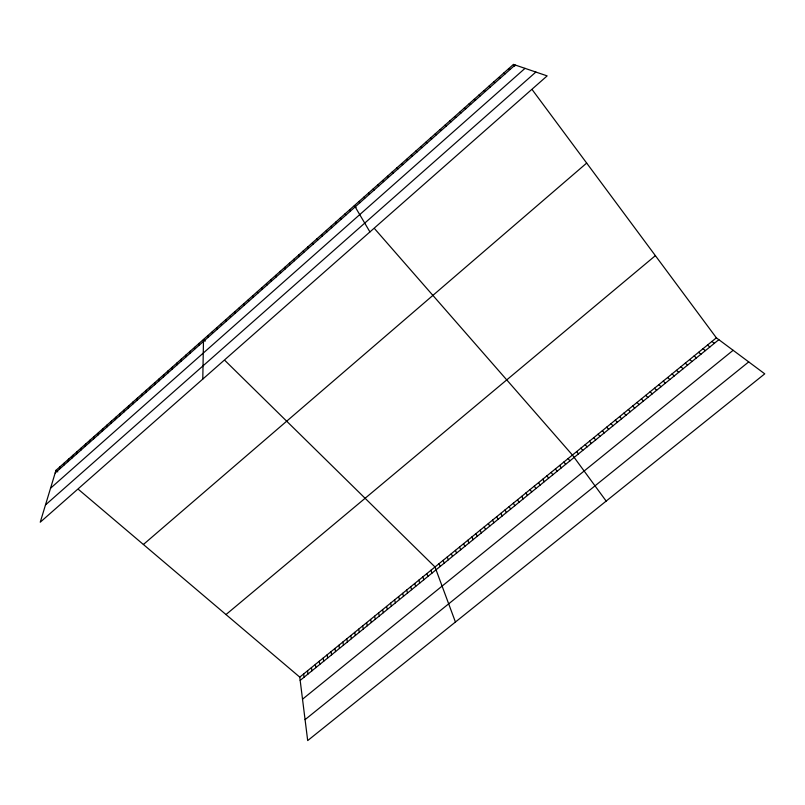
<?xml version="1.0" encoding="UTF-8"?>
<svg xmlns="http://www.w3.org/2000/svg" width="805" height="805" viewBox="0 0 805 805"><rect width="100%" height="100%" fill="white"/><g stroke="black" fill="none" stroke-linecap="round" stroke-linejoin="round"><path stroke-width="1.21" d="M207.952 337.466L207.962 335.474M202.79 379.075L203.504 339.428L205.235 341.139M198.996 345.415L199.056 343.383M194.528 349.37L194.609 347.327M190.061 353.335L190.171 351.262M185.613 357.279L185.744 355.196M181.165 361.224L181.316 359.121M176.728 365.158L176.899 363.035M172.29 369.093L172.491 366.949M167.863 373.017L168.084 370.853M163.445 376.941L163.697 374.758M159.038 380.856L159.299 378.652M154.63 384.76L154.922 382.536M150.233 388.664L150.545 386.42M145.836 392.558L146.178 390.294M141.459 396.442L141.811 394.168M137.081 400.327L137.464 398.032M132.704 404.201L133.107 401.886M128.337 408.075L128.77 405.74M123.98 411.939L124.433 409.594M119.633 415.803L120.106 413.428M115.286 419.657L115.779 417.262M110.949 423.5L111.472 421.096M106.622 427.344L107.156 424.919M102.295 431.178L102.859 428.733M97.979 435.002L98.562 432.547M93.672 438.826L94.276 436.35M89.365 442.649L89.989 440.154M85.068 446.453L85.712 443.947M80.772 450.267L81.446 447.731M76.485 454.06L77.179 451.514M72.209 457.854L72.923 455.288M67.942 461.647L68.677 459.061M63.676 465.431L64.43 462.825M59.419 469.204L60.194 466.588M55.968 470.341L40.25 522.193L547.148 75.891L513.459 64.42L55.968 470.341L57.789 471.891M55.163 472.978L515.15 64.994M50.544 488.233L525.021 68.355M45.483 504.936L535.878 72.047M143.391 544.492L586.674 163.083M225.994 614.557L655.381 255.658M299.762 677.126L716.37 337.828L764.75 373.842L307.691 740.58L299.762 677.126L78.548 489.49M300.174 680.386L718.835 339.67M302.519 699.193L733.124 350.306M305.075 719.63L748.71 361.908M508.508 68.807L510.179 69.411M503.568 73.185L505.208 73.819M498.637 77.562L500.247 78.216M493.717 81.929L495.296 82.603M488.796 86.296L490.356 86.99M483.896 90.643L485.425 91.368M478.995 94.99L480.494 95.735M474.105 99.337L475.574 100.102M469.224 103.664L470.663 104.459M464.344 107.991L465.763 108.806M459.484 112.308L460.863 113.143M454.624 116.614L455.982 117.48M449.774 120.921L451.102 121.807M444.924 125.218L446.232 126.133M440.094 129.514L441.361 130.44M711.902 341.471L714.357 343.322M435.264 133.791L436.511 134.747M707.454 345.093L709.879 346.965M702.996 348.716L705.401 350.608M698.559 352.338L700.934 354.24M430.444 138.068L431.661 139.044M694.121 355.951L696.476 357.873M689.694 359.553L692.028 361.495M425.634 142.334L426.821 143.34M685.266 363.156L687.581 365.118M680.849 366.758L683.133 368.73M676.442 370.35L678.706 372.333M420.834 146.601L421.991 147.627M672.034 373.933L674.278 375.935M667.637 377.515L669.851 379.537M416.034 150.857L417.171 151.904M663.24 381.097L665.443 383.13M658.862 384.669L661.026 386.722M654.475 388.231L656.628 390.304M411.244 155.103L412.351 156.17M650.108 391.794L652.231 393.876M225.008 360.57L435.002 566.982L455.429 622.044M645.741 395.356L647.844 397.449M406.465 159.35L407.541 160.437M641.374 398.908L643.457 401.021M637.027 402.45L639.079 404.583M632.67 405.992L634.712 408.135M401.695 163.586L402.742 164.693M628.333 409.534L630.345 411.687M623.996 413.066L625.988 415.239M396.925 167.812L397.952 168.949M619.669 416.588L621.631 418.781M615.342 420.109L617.284 422.313M356.021 207.438L354.381 205.557L369.928 231.921M374.697 228.801L572.436 455.056L606.175 501.082M611.025 423.631L612.947 425.845M392.166 172.029L393.172 173.186M606.708 427.143L608.61 429.377M602.402 430.645L604.283 432.899M387.416 176.245L388.392 177.422M598.105 434.147L599.967 436.411M593.808 437.648L595.65 439.922M589.522 441.14L591.333 443.434M382.677 180.451L383.623 181.658M585.245 444.622L587.036 446.936M580.969 448.103L582.74 450.438M377.948 184.657L378.863 185.875M576.692 451.585L578.443 453.929M513.459 64.42L514.727 66.141M532.417 89.969L716.37 337.828M568.169 458.528L569.88 460.893M373.218 188.853L374.114 190.091M563.923 461.99L565.603 464.374M559.676 465.441L561.337 467.846M368.499 193.039L369.364 194.307M555.44 468.902L557.08 471.317M551.204 472.344L552.824 474.779M546.977 475.785L548.577 478.24M363.79 197.215L364.625 198.503M542.751 479.227L544.331 481.692M538.535 482.658L540.095 485.133M359.08 201.391L359.895 202.699M534.329 486.089L535.858 488.585M530.123 489.521L531.632 492.016M525.917 492.932L527.416 495.457M521.731 496.353L523.2 498.879M517.545 499.764L518.994 502.31M349.692 209.723L350.457 211.071M513.359 503.165L514.787 505.731M509.183 506.566L510.591 509.142M505.017 509.957L506.405 512.554M345.013 213.868L345.748 215.247M500.851 513.359L502.219 515.955M496.695 516.74L498.043 519.356M340.344 218.024L341.048 219.413M492.539 520.121L493.868 522.757M488.394 523.502L489.702 526.148M484.248 526.873L485.546 529.529M335.675 222.16L336.359 223.579M480.122 530.243L481.39 532.91M475.986 533.604L477.234 536.291M331.016 226.296L331.67 227.735M471.861 536.965L473.088 539.662M467.745 540.316L468.953 543.033M463.63 543.667L464.817 546.394M326.357 230.421L326.991 231.88M459.524 547.008L460.691 549.755M455.429 550.348L456.576 553.105M321.718 234.547L322.322 236.026M451.333 553.689L452.46 556.456M447.238 557.02L448.345 559.797M443.153 560.34L444.239 563.138M317.079 238.662L317.663 240.162M439.077 563.661L440.144 566.479M312.451 242.768L313.004 244.287M430.937 570.292L431.963 573.13M426.871 573.603L427.888 576.45M422.816 576.903L423.802 579.771M307.832 246.863L308.355 248.413M418.771 580.204L419.737 583.082M414.726 583.504L415.672 586.392M303.213 250.959L303.716 252.529M410.681 586.785L411.617 589.693M406.646 590.075L407.561 592.993M402.621 593.355L403.506 596.294M298.605 255.054L299.078 256.634M398.596 596.636L399.471 599.574M394.581 599.906L395.426 602.865M294.006 259.13L294.459 260.74M390.566 603.176L391.401 606.145M386.561 606.437L387.376 609.425M382.556 609.697L383.351 612.696M289.408 263.205L289.84 264.835M378.561 612.947L379.336 615.966M374.567 616.197L375.331 619.226M284.829 267.28L285.232 268.93M370.582 619.448L371.326 622.486M366.607 622.688L367.322 625.737M362.632 625.928L363.337 628.987M280.251 271.335L280.623 273.006M358.658 629.158L359.342 632.237M354.693 632.388L355.357 635.477M275.672 275.391L276.024 277.091M350.739 635.608L351.382 638.707M346.784 638.828L347.418 641.937M342.839 642.048L343.443 645.167M271.114 279.446L271.436 281.156M338.895 645.258L339.489 648.397M334.961 648.458L335.534 651.607M331.026 651.658L331.579 654.827M266.556 283.491L266.858 285.222M327.102 654.857L327.635 658.037M323.177 658.057L323.701 661.247M262.007 287.526L262.279 289.277M319.263 661.247L319.766 664.447M315.349 664.427L315.832 667.637M311.444 667.607L311.907 670.837M257.459 291.551L257.711 293.332M307.55 670.786L307.993 674.027M303.656 673.956L304.079 677.206M252.931 295.576L253.152 297.377M248.403 299.601L248.604 301.412M243.875 303.606L244.056 305.437M239.367 307.611L239.518 309.472M234.859 311.616L234.99 313.487M230.361 315.61L230.461 317.502M225.863 319.595L225.943 321.507M221.375 323.57L221.435 325.502M216.897 327.544L216.937 329.497M212.429 331.519L212.44 333.481"/></g></svg>
